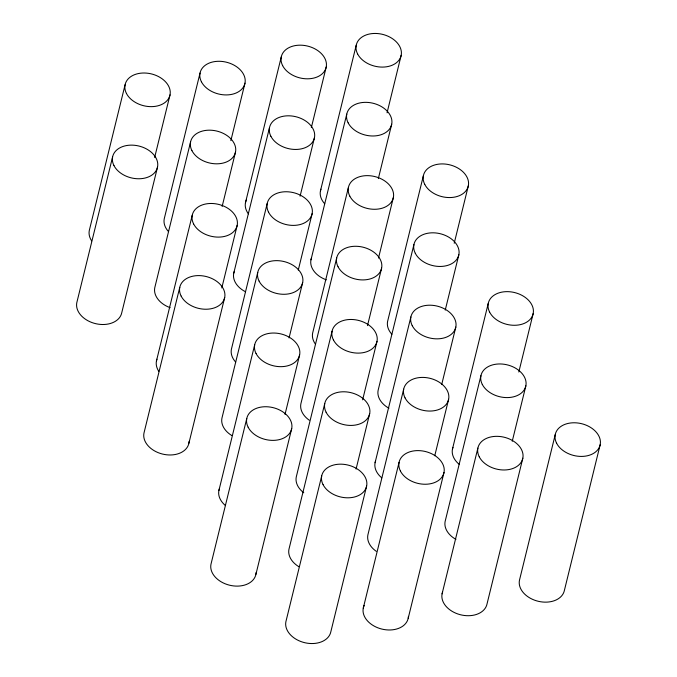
<?xml version="1.0" encoding="UTF-8"?>
<svg xmlns="http://www.w3.org/2000/svg" width="677" height="677" viewBox="0 0 677 677"><rect width="100%" height="100%" fill="white"/><g stroke="black" fill="none" stroke-linecap="round" stroke-linejoin="round"><path stroke-width="1.02" d="M125.084 84.769L89.288 230.51A23.035 16.375 13.8 0 0 91.623 240.868M112.602 156.903L76.806 302.644A23.035 16.375 13.8 0 0 95.999 323.741A23.035 16.375 13.8 0 0 121.75 312.74L157.546 166.999M154.644 157.479L170.02 94.873M200.037 73.057L164.24 218.798A23.035 16.375 13.8 0 0 168.505 231.619M190.567 141.95L154.771 287.691A23.035 16.375 13.8 0 0 170.155 307.68M156.446 360.976L192.243 215.235M179.76 287.37L143.964 433.111A23.035 16.375 13.8 0 0 164.443 454.47A23.035 16.375 13.8 0 0 189.137 441.345M230.865 140.63L244.981 83.153M222.149 206.443L235.511 152.046M221.802 287.945L237.187 225.339M245.472 202.677L281.268 56.936M188.908 443.207L224.705 297.465M233.717 273.322L269.514 127.581M267.195 203.523L231.399 349.264A23.035 16.375 13.8 0 0 235.664 362.085M257.734 272.416L221.938 418.158A23.035 16.375 13.8 0 0 231.889 435.59M218.891 490.546L254.687 344.805M311.344 127.589L326.212 67.04M300.089 196.178L314.458 137.676M246.767 418.504L210.97 564.246A23.035 16.375 13.8 0 0 231.449 585.605A23.035 16.375 13.8 0 0 256.143 572.48M298.278 270.072L312.139 213.619M320.433 190.965L356.229 45.224M289.062 337.933L302.67 282.512M310.963 259.858L346.759 114.117M285.009 414.426L299.632 354.9M348.427 187.411L312.63 333.143A23.035 16.375 13.8 0 0 315.55 344.339M255.914 574.341L291.711 428.6M336.672 258.047L300.876 403.788A23.035 16.375 13.8 0 0 309.271 420.205M332.06 331.239L296.264 476.98A23.035 16.375 13.8 0 0 303.77 492.763M387.058 112.797L401.173 55.319M378.341 178.61L391.704 124.213M324.74 403.551L288.944 549.292A23.035 16.375 13.8 0 0 298.895 566.725M321.693 475.939L285.897 621.681A23.035 16.375 13.8 0 0 305.09 642.778A23.035 16.375 13.8 0 0 330.833 631.776L366.638 486.035M378.502 258.055L393.371 197.506M367.501 325.62L381.616 268.143M362.635 399.836L377.004 341.335M423.387 175.69L387.591 321.431A23.035 16.375 13.8 0 0 391.856 334.26M356.068 469.068L369.676 413.647M413.918 244.583L378.121 390.324A23.035 16.375 13.8 0 0 388.92 408.239M375.075 462.713L410.871 316.971M403.678 389.182L367.882 534.923A23.035 16.375 13.8 0 0 376.277 551.34M363.27 608.115L399.066 462.374M454.216 243.263L468.332 185.786M445.246 310.1L458.862 254.679M441.7 384.544L455.816 327.067M434.761 455.731L448.623 399.278M408.214 618.211L444.01 472.478M452.448 449.147L488.244 303.406M480.924 375.718L445.127 521.459A23.035 16.375 13.8 0 0 455.926 539.374M442.081 593.847L477.877 448.106M518.819 372.003L533.188 313.51M512.252 441.243L525.868 385.822M522.822 458.202L487.025 603.943A23.035 16.375 13.8 0 1 459.996 614.631A23.035 16.375 13.8 0 1 442.606 592.053M555.25 434.549L519.454 580.282A23.035 16.375 13.8 0 0 538.647 601.379A23.035 16.375 13.8 0 0 564.398 590.378L600.194 444.645M225.534 505.634A23.035 16.375 13.8 0 1 219.407 488.752M158.782 371.334A23.035 16.375 13.8 0 1 156.962 359.182M381.726 477.81A23.035 16.375 13.8 0 1 375.6 460.919M459.099 464.244A23.035 16.375 13.8 0 1 452.972 447.353M324.698 203.785A23.035 16.375 13.8 0 1 320.949 189.171M248.391 213.873A23.035 16.375 13.8 0 1 246.369 199.994M245.387 291.702A23.035 16.375 13.8 0 1 234.242 271.528M326.339 279.846A23.035 16.375 13.8 0 1 311.479 258.064M408.434 616.358A23.035 16.375 13.8 0 1 381.803 629.06A23.035 16.375 13.8 0 1 364.167 605.433M323.064 484.639A23.035 16.375 13.8 0 0 361.983 493.389A23.035 16.375 13.8 0 0 347.445 464.938A23.035 16.375 13.8 0 0 323.064 484.639M248.137 427.204A23.035 16.375 13.8 0 0 287.056 435.954A23.035 16.375 13.8 0 0 272.518 407.503A23.035 16.375 13.8 0 0 248.137 427.204M256.058 353.504A23.035 16.375 13.8 0 0 294.977 362.246A23.035 16.375 13.8 0 0 280.439 333.803A23.035 16.375 13.8 0 0 256.058 353.504M181.131 296.069A23.035 16.375 13.8 0 0 220.05 304.811A23.035 16.375 13.8 0 0 205.512 276.368A23.035 16.375 13.8 0 0 181.131 296.069M259.105 281.116A23.035 16.375 13.8 0 0 298.024 289.866A23.035 16.375 13.8 0 0 283.485 261.415A23.035 16.375 13.8 0 0 259.105 281.116M113.973 165.603A23.035 16.375 13.8 0 0 152.892 174.344A23.035 16.375 13.8 0 0 138.353 145.902A23.035 16.375 13.8 0 0 113.973 165.603M193.614 223.943A23.035 16.375 13.8 0 0 232.533 232.685A23.035 16.375 13.8 0 0 217.994 204.242A23.035 16.375 13.8 0 0 193.614 223.943M191.938 150.649A23.035 16.375 13.8 0 0 230.865 159.391A23.035 16.375 13.8 0 0 216.318 130.949A23.035 16.375 13.8 0 0 191.938 150.649M126.455 93.468A23.035 16.375 13.8 0 0 165.374 102.219A23.035 16.375 13.8 0 0 150.836 73.776A23.035 16.375 13.8 0 0 126.455 93.468M201.407 81.756A23.035 16.375 13.8 0 0 240.335 90.498A23.035 16.375 13.8 0 0 225.788 62.056A23.035 16.375 13.8 0 0 201.407 81.756M268.566 212.223A23.035 16.375 13.8 0 0 307.493 220.964A23.035 16.375 13.8 0 0 292.946 192.522A23.035 16.375 13.8 0 0 268.566 212.223M333.431 339.939A23.035 16.375 13.8 0 0 372.35 348.689A23.035 16.375 13.8 0 0 357.811 320.238A23.035 16.375 13.8 0 0 333.431 339.939M400.437 471.082A23.035 16.375 13.8 0 0 439.356 479.824A23.035 16.375 13.8 0 0 424.817 451.381A23.035 16.375 13.8 0 0 400.437 471.082M326.111 412.251A23.035 16.375 13.8 0 0 365.03 421.001A23.035 16.375 13.8 0 0 350.483 392.55A23.035 16.375 13.8 0 0 326.111 412.251M405.049 397.881A23.035 16.375 13.8 0 0 443.977 406.632A23.035 16.375 13.8 0 0 429.43 378.181A23.035 16.375 13.8 0 0 405.049 397.881M479.248 456.806A23.035 16.375 13.8 0 0 518.176 465.556A23.035 16.375 13.8 0 0 503.629 437.105A23.035 16.375 13.8 0 0 479.248 456.806M482.295 384.418A23.035 16.375 13.8 0 0 521.214 393.168A23.035 16.375 13.8 0 0 506.675 364.725A23.035 16.375 13.8 0 0 482.295 384.418M556.621 443.249A23.035 16.375 13.8 0 0 595.548 451.991A23.035 16.375 13.8 0 0 581.001 423.548A23.035 16.375 13.8 0 0 556.621 443.249M412.242 325.671A23.035 16.375 13.8 0 0 451.17 334.421A23.035 16.375 13.8 0 0 436.623 305.97A23.035 16.375 13.8 0 0 412.242 325.671M489.615 312.105A23.035 16.375 13.8 0 0 528.542 320.856A23.035 16.375 13.8 0 0 513.995 292.413A23.035 16.375 13.8 0 0 489.615 312.105M338.043 266.746A23.035 16.375 13.8 0 0 376.971 275.497A23.035 16.375 13.8 0 0 362.423 247.046A23.035 16.375 13.8 0 0 338.043 266.746M415.289 253.283A23.035 16.375 13.8 0 0 454.208 262.033A23.035 16.375 13.8 0 0 439.669 233.582A23.035 16.375 13.8 0 0 415.289 253.283M349.797 196.11A23.035 16.375 13.8 0 0 388.725 204.852A23.035 16.375 13.8 0 0 374.178 176.409A23.035 16.375 13.8 0 0 349.797 196.11M424.758 184.389A23.035 16.375 13.8 0 0 463.677 193.14A23.035 16.375 13.8 0 0 449.139 164.689A23.035 16.375 13.8 0 0 424.758 184.389M270.885 136.28A23.035 16.375 13.8 0 0 309.812 145.022A23.035 16.375 13.8 0 0 295.265 116.579A23.035 16.375 13.8 0 0 270.885 136.28M348.13 122.816A23.035 16.375 13.8 0 0 387.049 131.566A23.035 16.375 13.8 0 0 372.511 103.116A23.035 16.375 13.8 0 0 348.13 122.816M282.639 65.644A23.035 16.375 13.8 0 0 321.567 74.385A23.035 16.375 13.8 0 0 307.019 45.943A23.035 16.375 13.8 0 0 282.639 65.644M357.6 53.923A23.035 16.375 13.8 0 0 396.519 62.673A23.035 16.375 13.8 0 0 381.98 34.222A23.035 16.375 13.8 0 0 357.6 53.923"/></g></svg>
